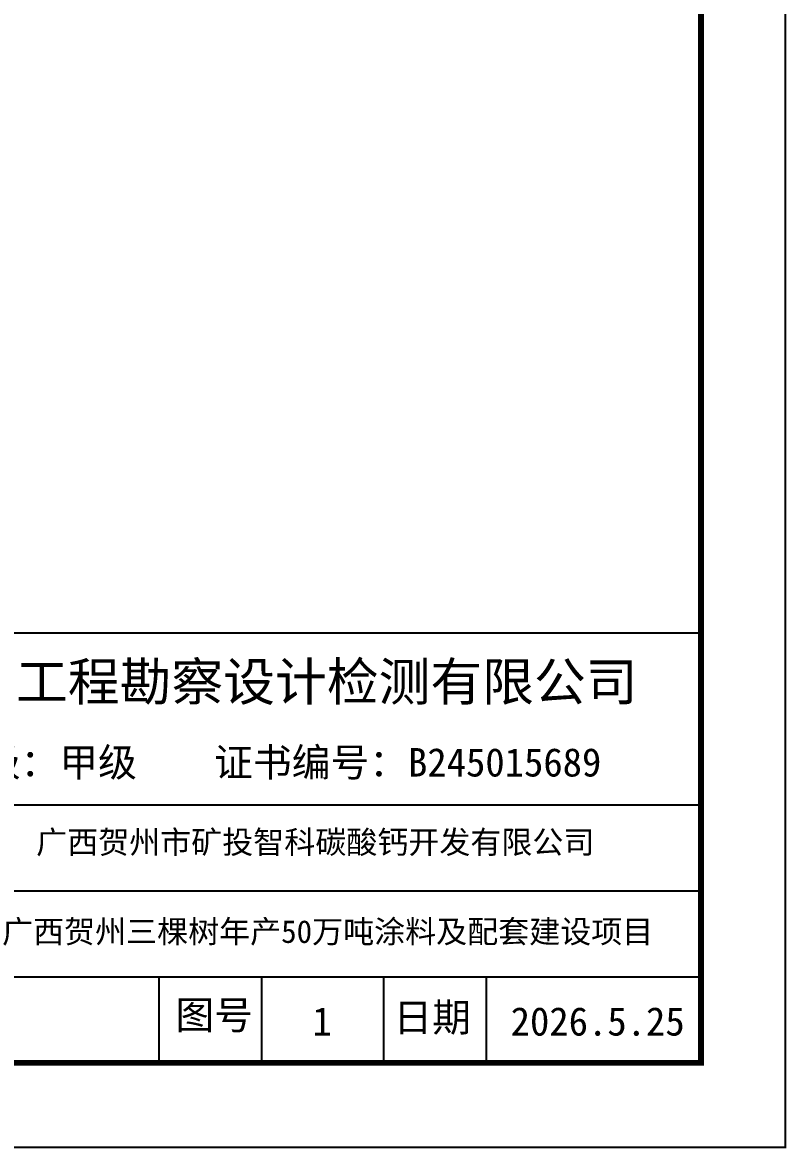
# Model space of a CAD drawing. Header units: millimetres. Extents: x 7577 to 20709, y -191 to 3630.
# Drawn here: x 8610.9 to 8708.5, y 470.2 to 614 of the extents above; entities that cross this region are included whole.
import ezdxf

# ---------------------------------------------------------------- set-up
doc = ezdxf.new("R2010")
doc.units = ezdxf.units.MM
for name, color, linetype in [('GiCAD_DongTan', 7, 'Continuous'), ('GiCAD_PouMian', 7, 'Continuous'), ('GiCAD_QuYang', 7, 'Continuous'), ('GiCAD_TuLi', 7, 'Continuous')]:
    doc.layers.add(name, color=color, linetype=linetype)
doc.styles.get("Standard").update_dxf_attribs({"font": ''})
doc.styles.get('Standard').set_extended_font_data('SimSun')

# ---------------------------------------------------------------- blocks, each defined once
blk = doc.blocks.new('WipeoutBlock')
blk.add_wipeout([(0, 0), (0, 1), (1, 1), (1, 0)]).dxf.layer = 'GiCAD_QuYang'

msp = doc.modelspace()

# ---------------------------------------------------------------- linework, layer by layer
at = {"color": 7}
for p, q in [((8628.34, 492.15), (8628.34, 481.17)), ((8641.48, 492.15), (8641.48, 481.17)), ((8657.04, 492.15), (8657.04, 481.17)), ((8670.19, 492.15), (8670.19, 481.17))]:
    msp.add_line(p, q, dxfattribs=at)
msp.add_lwpolyline([(8512.35, 536.07), (8697.64, 536.07)], dxfattribs=at)
at = {"color": 7, "lineweight": -3}
for points in [[(8512.35, 514.11), (8697.64, 514.11)], [(8512.35, 503.13), (8697.64, 503.13)], [(8512.35, 492.15), (8697.64, 492.15)]]:
    msp.add_lwpolyline(points, dxfattribs=at)
at = {"layer": 'GiCAD_PouMian'}
for points, const_width in [([(8254.81, 470.37), (8708.41, 470.37), (8708.41, 791.13), (8254.81, 791.13), (8254.81, 470.37)], 0.27), ([(8281.81, 481.17), (8697.61, 481.17), (8697.61, 780.33), (8281.81, 780.33), (8281.81, 481.17), (8697.61, 481.17)], 0.756)]:
    msp.add_lwpolyline(points, dxfattribs=dict(at, const_width=const_width))
at = {"layer": 'GiCAD_TuLi', "color": 7}
msp.add_line((8512.35, 481.17), (8697.61, 481.17), dxfattribs=at)

# ---------------------------------------------------------------- texts
at = {"color": 7, "attachment_point": 1}
for s, insert, char_height, width in [('{\\fSimSun|b0|i0|c134|p0;广西昇龙工程勘察设计检测有限公司}', (8583.63, 532.28), 4.8516, 145.8449), ('{\\fSimSun|b0|i0|c134|p2;资质等级：甲级    证书编号：B245015689}', (8590.86, 521.37), 3.6316, 127.8322), ('{\\fSimSun|b0|i0|c134|p49;广西贺州市矿投智科碳酸钙开发有限公司}', (8612.67, 510.81), 2.9053, 100.3244), ('{\\fSimSun|b0|i0|c134|p49;广西贺州三棵树年产50万吨涂料及配套建设项目}', (8608.31, 499.39), 2.9053, 100.3244), ('\\fSimSun|b0|i0|c134|p49;图号', (8630.47, 489.09), 3.6316, 75.9609), ('\\fSimSun|b0|i0|c134|p49;日期', (8658.32, 488.79), 3.6316, 75.9609), ('{\\fSimSun|b0|i0|c134|p49;  1 }', (8643.02, 488.28), 3.6316, 75.9609), ('{\\fSimSun|b0|i0|c134|p2; 2026.5.25}', (8670.83, 488.28), 3.6316, 75.9609)]:
    msp.add_mtext(s, dxfattribs=dict(at, insert=insert, char_height=char_height, width=width))

# ---------------------------------------------------------------- next in the draw order: block references
at = {"layer": 'GiCAD_DongTan', "xscale": 8.768000092378497, "yscale": 3.191891891891783}
msp.add_blockref('WipeoutBlock', (8632.29, 591.22), dxfattribs=at)

doc.saveas('drawing.dxf')
